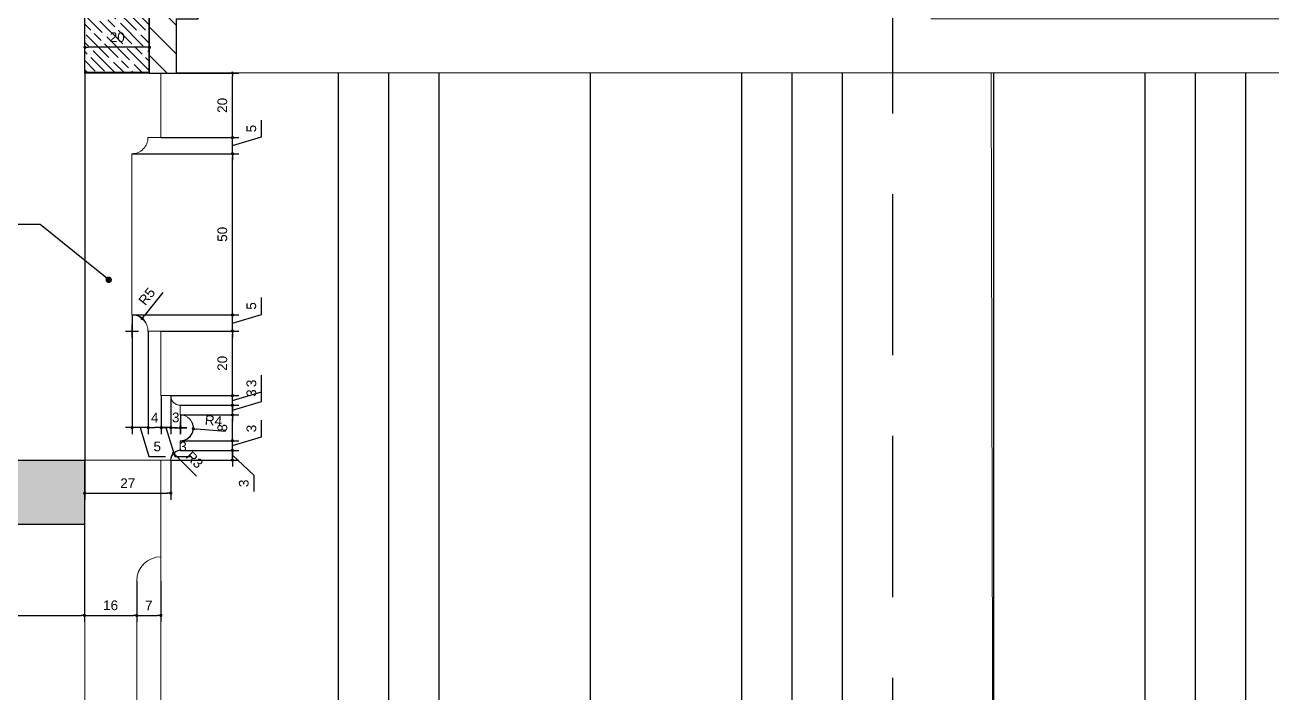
# Model space of a CAD drawing. Header units: inches. Extents: x 274057 to 444617, y 490067 to 635630.
# Drawn here: x 353996.7 to 354383.2, y 494802.5 to 495009.7 of the extents above; entities that cross this region are included whole.
import ezdxf

# ---------------------------------------------------------------- set-up
doc = ezdxf.new("R2010")
doc.units = ezdxf.units.IN
doc.header["$MEASUREMENT"] = 0
doc.linetypes.add('HIDDEN', pattern=[0.375, 0.25, -0.125])
for name, color, linetype in [('CQ curtains and frames', 252, 'Continuous'), ('CQ Grg Gypsum', 41, 'Continuous'), ('CQ PANEL DIMENSION', 1, 'Continuous'), ('CQ Plaster', 1, 'Continuous'), ('CQ spot detail elevation', 1, 'Continuous'), ('CQ SPOT DETAILS', 40, 'Continuous'), ('CQ Wood Section', 60, 'Continuous'), ('CQ_callout', 34, 'Continuous'), ('FURNITURE', 252, 'Continuous'), ('WOOD 01', 34, 'Continuous')]:
    doc.layers.add(name, color=color, linetype=linetype)
for name, color, linetype, lineweight in [('CQ gypsum 2', 42, 'Continuous', 0), ('CQ Gypsum Hatch', 8, 'Continuous', 20), ('CQ wooh hatch', 8, 'HIDDEN', 18)]:
    doc.layers.add(name, color=color, linetype=linetype, lineweight=lineweight)
doc.styles.get("Standard").update_dxf_attribs({"font": 'arial.ttf'})
doc.dimstyles.new('CQ 2', dxfattribs={"dimscale": 0.02, "dimtxt": 150, "dimasz": 50, "dimexe": 100, "dimexo": 0, "dimgap": 80, "dimtad": 1, "dimdec": 0, "dimzin": 0, "dimdsep": 46, "dimtxsty": 'Standard', "dimblk": 'DOT', "dimcen": 100, "dimclrd": 1, "dimclre": 1, "dimclrt": 3, "dimadec": 0, "dimazin": 0, "dimtfac": 1, "dimtdec": 0, "dimtofl": 0, "dimtmove": 0, "dimatfit": 3, "dimfxl": 1, "dimtolj": 1, "dimtzin": 0, "dimlwd": -1, "dimarcsym": 0})
doc.dimstyles.new('CQ 20', dxfattribs={"dimscale": 0.2, "dimtxt": 150, "dimasz": 100, "dimexe": 100, "dimexo": 20, "dimgap": 80, "dimtad": 1, "dimdec": 0, "dimzin": 0, "dimdsep": 46, "dimtxsty": 'Standard', "dimblk": 'DOT', "dimcen": 100, "dimclrd": 1, "dimclre": 1, "dimclrt": 3, "dimadec": 0, "dimazin": 0, "dimtfac": 1, "dimtdec": 0, "dimtofl": 0, "dimtmove": 0, "dimatfit": 3, "dimfxl": 1, "dimtolj": 1, "dimtzin": 0, "dimlwd": -1, "dimarcsym": 0})
doc.dimstyles.get("Standard").update_dxf_attribs({"dimtxt": 0.18, "dimasz": 0.18, "dimexe": 0.18, "dimexo": 0.0625, "dimgap": 0.09, "dimtad": 0, "dimtih": 1, "dimtoh": 1, "dimdec": 4, "dimzin": 0, "dimdsep": 46, "dimtxsty": 'Standard', "dimcen": 0.09, "dimadec": 0, "dimazin": 0, "dimtfac": 1, "dimtdec": 4, "dimtofl": 0, "dimtmove": 0, "dimatfit": 3, "dimfxl": 1, "dimtolj": 1, "dimtzin": 0, "dimarcsym": 0})

# ---------------------------------------------------------------- blocks, each defined once
blk = doc.blocks.new('A$C11B46C9D')
at = {"layer": 'CQ gypsum 2', "lineweight": 0}
for p, q in [((0, 194.66), (223.28, 194.66)), ((0, 182.05), (223.28, 182.05)), ((61.4, 182.05), (61.4, 165.23)), ((161.87, 182.05), (223.28, 182.05)), ((161.87, 182.05), (161.87, 165.23)), ((0, 165.23), (223.28, 165.23)), ((65.59, 165.23), (65.59, 74.15)), ((157.69, 165.23), (157.69, 74.15)), ((161.87, 165.23), (223.28, 165.23)), ((65.59, 155.42), (72.96, 155.42)), ((65.59, 148.45), (72.96, 155.42)), ((72.96, 155.42), (72.96, 74.15)), ((88.92, 155.42), (88.92, 74.15)), ((88.92, 155.42), (96.29, 148.45)), ((88.92, 155.42), (103.66, 155.42)), ((96.29, 148.45), (103.66, 155.42)), ((103.66, 155.42), (103.66, 74.15)), ((119.62, 155.42), (119.62, 74.15)), ((119.62, 155.42), (134.36, 155.42)), ((119.62, 155.42), (126.99, 148.45)), ((126.99, 148.45), (134.36, 155.42)), ((134.36, 155.42), (134.36, 74.15)), ((150.32, 155.42), (150.32, 74.15)), ((150.32, 155.42), (157.69, 148.45)), ((150.32, 155.42), (157.69, 155.42)), ((96.29, 148.45), (96.29, 74.15)), ((126.99, 148.45), (126.99, 74.15)), ((0, 74.15), (223.28, 74.15)), ((0, 59.35), (223.28, 59.35)), ((64.19, 59.35), (64.19, 52.43)), ((159.08, 59.35), (159.08, 52.43)), ((64.19, 52.43), (159.08, 52.43)), ((68.1, 52.43), (65.53, 41.27)), ((77.03, 52.43), (79.6, 41.27)), ((83.73, 52.43), (81.16, 41.27)), ((92.66, 52.43), (95.23, 41.27)), ((99.36, 52.43), (96.79, 41.27)), ((108.29, 52.43), (110.86, 41.27)), ((114.99, 52.43), (112.42, 41.27)), ((123.92, 52.43), (126.49, 41.27)), ((130.62, 52.43), (128.05, 41.27)), ((139.55, 52.43), (142.11, 41.27)), ((146.25, 52.43), (143.68, 41.27)), ((155.18, 52.43), (157.74, 41.27)), ((65.53, 41.27), (79.6, 41.27)), ((81.16, 41.27), (95.23, 41.27)), ((96.79, 41.27), (110.86, 41.27)), ((112.42, 41.27), (126.49, 41.27)), ((128.05, 41.27), (142.11, 41.27)), ((143.68, 41.27), (157.74, 41.27)), ((0, 16.75), (223.28, 16.75)), ((0, 0), (223.28, 0))]:
    blk.add_line(p, q, dxfattribs=at)
at = {"layer": 'CQ gypsum 2', "lineweight": 0, "ltscale": 100}
for p, q in [((61.4, 182.05), (161.87, 182.05)), ((0, 165.23), (61.4, 165.23))]:
    blk.add_line(p, q, dxfattribs=at)
blk = doc.blocks.new('A$C591968EE')
at = {"layer": 'CQ Gypsum Hatch'}
h = blk.add_hatch(dxfattribs=at)
h.set_pattern_fill('ANSI31', color=256, scale=50, angle=90, style=0)
h.set_pattern_definition([(135, (-374960.8784, -519569.8764), (-4.41941738, -4.41941738), [])])
edge = h.paths.add_edge_path()
edge.add_line((16.43, 182.11), (27.6, 182.11))
edge.add_spline(control_points=[(27.6, 182.11), (27.61, 182.89), (27.66, 184.68), (28.97, 187.09), (31.45, 188.51), (33.5, 190.24), (34.66, 192.59), (34.72, 194.06), (34.74, 194.72)], knot_values=[0, 0, 0, 0, 0.103617, 0.238498, 0.342021, 0.484182, 0.592634, 0.680206, 0.680206, 0.680206, 0.680206], degree=3, periodic=0)
edge.add_line((34.74, 194.72), (38.31, 194.72))
edge.add_line((38.31, 194.72), (38.31, 200))
edge.add_line((38.31, 200), (14.39, 200))
edge.add_line((14.39, 200), (0, 177.03))
edge.add_line((0, 177.03), (0, 0))
edge.add_line((0, 0), (8.46, 0))
edge.add_line((8.46, 0), (8.46, 16.81))
edge.add_line((8.46, 16.81), (15.16, 16.81))
edge.add_line((15.16, 16.81), (15.16, 59.41))
edge.add_line((15.16, 59.41), (26.55, 59.41))
edge.add_line((26.55, 59.41), (26.55, 74.21))
edge.add_line((26.55, 74.21), (11.59, 75.78))
edge.add_line((11.59, 75.78), (11.59, 165.29))
edge.add_line((11.59, 165.29), (16.43, 165.29))
edge.add_line((16.43, 165.29), (16.43, 182.11))
at = {"layer": 'CQ Grg Gypsum'}
for p, q in [((14.39, 200), (0, 177.03)), ((38.31, 200), (14.39, 200)), ((38.31, 194.72), (38.31, 200)), ((34.74, 194.72), (38.31, 194.72)), ((16.43, 182.11), (27.6, 182.11)), ((16.43, 165.29), (16.43, 182.11)), ((0, 0), (0, 177.03)), ((11.59, 75.78), (11.59, 165.29)), ((11.59, 165.29), (16.43, 165.29)), ((26.55, 74.21), (11.59, 75.78)), ((26.55, 59.41), (26.55, 74.21)), ((15.16, 59.41), (26.55, 59.41)), ((15.16, 16.81), (15.16, 59.41)), ((21.63, 52.46), (21.63, 59.41)), ((15.16, 52.46), (21.63, 52.46)), ((19.62, 41.25), (19.62, 52.46)), ((15.16, 41.25), (19.62, 41.25)), ((8.46, 16.81), (15.16, 16.81)), ((8.46, 0), (8.46, 16.81)), ((0, 0), (8.46, 0))]:
    blk.add_line(p, q, dxfattribs=at)
blk.add_open_spline([(34.74, 194.72), (34.72, 194.06), (34.66, 192.59), (33.5, 190.24), (31.45, 188.51), (28.97, 187.09), (27.66, 184.68), (27.61, 182.89), (27.6, 182.11)], degree=3, knots=[0, 0, 0, 0, 0.0875721, 0.1960247, 0.3381857, 0.4417085, 0.5765895, 0.6802063, 0.6802063, 0.6802063, 0.6802063], dxfattribs=at)
blk = doc.blocks.new('_Dot')
at = {"color": 0, "linetype": 'ByBlock', "lineweight": -2}
blk.add_line((-0.5, 0), (-1, 0), dxfattribs=at)
at = {"color": 0, "linetype": 'ByBlock', "const_width": 0.5}
blk.add_lwpolyline([(-0.25, 0, 1), (0.25, 0, 1)], format="xyb", close=True, dxfattribs=at)
blk = doc.blocks.new('*D1290')
at = {"layer": 'CQ PANEL DIMENSION', "color": 1, "lineweight": -2, "transparency": 16777216}
for p, q in [((354281.45, 495194.74), (354806.32, 495194.74)), ((353585.88, 492094.74), (354806.32, 492094.74))]:
    blk.add_line(p, q, dxfattribs=at)
at = {"layer": 'CQ PANEL DIMENSION', "color": 1, "transparency": 16777216}
blk.add_line((354786.32, 495174.74), (354786.32, 492114.74), dxfattribs=at)
at = {"layer": 'Defpoints', "color": 0, "transparency": 16777216}
for p in [(354277.45, 495194.74, 0), (353581.88, 492094.74, 0), (354786.32, 492094.74)]:
    blk.add_point(p, dxfattribs=at)
at = {"layer": 'CQ PANEL DIMENSION', "color": 1, "transparency": 16777216, "xscale": 20, "yscale": 20, "zscale": 20}
for p, rotation in [((354786.32, 495194.74), 90), ((354786.32, 492094.74), 270)]:
    blk.add_blockref('_Dot', p, dxfattribs=dict(at, rotation=rotation))
at = {"layer": 'CQ PANEL DIMENSION', "color": 3, "transparency": 16777216, "insert": (354754.99, 493644.74), "char_height": 30, "attachment_point": 5, "rotation": 90}
blk.add_mtext('\\A1;3100', dxfattribs=at)
blk = doc.blocks.new('curtain')
at = {"layer": 'FURNITURE', "lineweight": 0, "elevation": 0}
blk.add_lwpolyline([(-1714.41, -4.16), (-1720.85, 2875.9)], dxfattribs=at)
at = {"layer": 'FURNITURE', "lineweight": 0}
blk.add_open_spline([(-1024.38, 2875.9, 0), (-1038.02, 2299.53, 0), (-1055.2, 1573.05, 0), (-1142.35, 1310.09, 0), (-1331.35, 1151.67, 0), (-1456.82, 997.36, 0), (-1656.73, 1190.94, 0), (-1716.03, 1248.37, 0), (-1672.81, 1199.04, 0), (-1557.4, 1067.36, 0), (-1416.59, 1062.63, 0), (-1234.24, 1127.06, 0), (-1100.51, 1288.88, 0), (-982.95, 1678.71, 0), (-961.53, 2345.09, 0), (-944.46, 2875.9, 0)], degree=3, knots=[276.503384, 276.503384, 276.503384, 276.503384, 756.841523, 881.937441, 1071.680382, 1208.200709, 1265.782785, 1265.782785, 1265.782785, 1339.153287, 1461.665571, 1598.185898, 1787.928839, 1913.024757, 2402.86302, 2402.86302, 2402.86302, 2402.86302], dxfattribs=at)
blk = doc.blocks.new('A$C655D42F9')
at = {"layer": 'CQ wooh hatch'}
h = blk.add_hatch(dxfattribs=at)
h.set_pattern_fill('GOST_WOOD', color=256, angle=45, style=0)
h.set_pattern_definition([(135, (-355860.185, -516399.2827), (4.242640687, 4.242640687), [10, -2]), (135, (-355857.3563, -516399.2827), (4.242640687, 4.242640687), [6, -1.5, 3, -1.5]), (135, (-355853.821, -516399.99), (4.242640687, 4.242640687), [10, -2])])
h.paths.add_polyline_path([(-1795.08, 3100), (-1815.08, 3100), (-1815.08, 2900.13), (-1795.08, 2900.13)])
at = {"layer": 'CQ wooh hatch', "ltscale": 1000}
h = blk.add_hatch(dxfattribs=at)
h.set_pattern_fill('GOST_WOOD', color=256, angle=45, style=0)
h.set_pattern_definition([(135, (-364631.1554, -516399.342), (4.242640687, 4.242640687), [10, -2]), (135, (-364628.327, -516399.342), (4.242640687, 4.242640687), [6, -1.5, 3, -1.5]), (135, (-364624.7914, -516400.049), (4.242640687, 4.242640687), [10, -2])])
h.paths.add_polyline_path([(-1815.08, 2759.96), (-1815.08, 2779.96), (-2215.17, 2779.96), (-2215.17, 874.85), (-2197.24, 874.85), (-2197.17, 2759.96)])
at = {"layer": 'CQ Wood Section', "ltscale": 1000}
for p, q in [((-1795.08, 2900.13, 0.13), (-1815.08, 2900.13, 0.13)), ((-1815.08, 2900.13, 0.13), (-1815.08, 2779.96, 0.13))]:
    blk.add_line(p, q, dxfattribs=at)
at = {"layer": 'CQ Wood Section', "ltscale": 1000, "elevation": 0.13}
blk.add_lwpolyline([(-1795.08, 2900.13), (-1815.08, 2900.13), (-1815.08, 3100), (-1795.08, 3100)], close=True, dxfattribs=at)
blk.add_lwpolyline([(-2197.17, 2759.96), (-2197.24, 874.85), (-2215.17, 874.85), (-2215.17, 2779.96), (-1815.17, 2779.96), (-1815.17, 2779.96), (-1815.17, 2759.96), (-1815.17, 2759.96), (-2197.17, 2759.96)], dxfattribs=at)
at = {"layer": 'WOOD 01', "lineweight": 0, "ltscale": 500}
blk.add_line((-1815.08, 2779.96, 0.13), (-1815.08, 2899.96, 0.13), dxfattribs=at)
at = {"layer": 'WOOD 01', "lineweight": 0, "ltscale": 500, "elevation": 0.13}
for points in [[(-1815.08, 2899.96), (-1791.48, 2899.96)], [(-1815.08, 999.99), (-1815.08, 2779.96), (-1791.48, 2779.96), (-1791.48, 999.99), (-1815.08, 999.99)]]:
    blk.add_lwpolyline(points, dxfattribs=at)
for points in [[(-1791.48, 2899.96), (-1791.48, 2879.96), (-1795.48, 2879.96, -0.414214), (-1800.48, 2874.96), (-1800.48, 2849.96), (-1800.48, 2824.96, -0.414214), (-1795.48, 2819.96), (-1791.48, 2819.96), (-1791.48, 2799.96)], [(-1791.48, 2799.96), (-1788.48, 2799.96, 0.414214), (-1785.48, 2796.96), (-1785.48, 2793.96, -1), (-1785.48, 2785.96), (-1785.48, 2782.96, 0.414214), (-1788.48, 2779.96), (-1791.48, 2779.96)], [(-1791.48, 2749.96, 0.414141), (-1798.98, 2742.46), (-1798.98, 1027.49, 0.414214), (-1791.48, 1019.99, 0.414214)]]:
    blk.add_lwpolyline(points, format="xyb", dxfattribs=at)
blk = doc.blocks.new('*D1906')
at = {"layer": 'CQ SPOT DETAILS', "color": 1, "lineweight": -2, "transparency": 16777216}
for p, q in [((353633.1, 494853.37), (353633.1, 494824.58)), ((354015.1, 494854.76), (354015.1, 494824.58))]:
    blk.add_line(p, q, dxfattribs=at)
at = {"layer": 'CQ SPOT DETAILS', "color": 1, "transparency": 16777216}
blk.add_line((353634.1, 494826.58), (354014.1, 494826.58), dxfattribs=at)
at = {"layer": 'Defpoints', "color": 0, "transparency": 16777216}
for p in [(353633.1, 494853.37), (354015.1, 494854.76), (354015.1, 494826.58)]:
    blk.add_point(p, dxfattribs=at)
at = {"layer": 'CQ SPOT DETAILS', "color": 1, "transparency": 16777216, "rotation": 180}
blk.add_blockref('_Dot', (353633.1, 494826.58), dxfattribs=at)
at = {"layer": 'CQ SPOT DETAILS', "color": 1, "transparency": 16777216}
blk.add_blockref('_Dot', (354015.1, 494826.58), dxfattribs=at)
at = {"layer": 'CQ SPOT DETAILS', "color": 3, "transparency": 16777216, "insert": (353824.1, 494829.71), "char_height": 3, "attachment_point": 5}
blk.add_mtext('\\A1;382', dxfattribs=at)
blk = doc.blocks.new('*D1929')
at = {"layer": 'CQ SPOT DETAILS', "color": 1, "lineweight": -2, "transparency": 16777216}
for p, q in [((354015.18, 494874.76), (354015.18, 494862.48)), ((354041.87, 494874.76), (354041.87, 494862.48))]:
    blk.add_line(p, q, dxfattribs=at)
at = {"layer": 'CQ SPOT DETAILS', "color": 1, "transparency": 16777216}
blk.add_line((354016.18, 494864.48), (354040.87, 494864.48), dxfattribs=at)
at = {"layer": 'Defpoints', "color": 0, "transparency": 16777216}
for p in [(354015.18, 494874.76, -0.09), (354041.87, 494874.76, 0), (354041.87, 494864.48)]:
    blk.add_point(p, dxfattribs=at)
at = {"layer": 'CQ SPOT DETAILS', "color": 1, "transparency": 16777216, "rotation": 180}
blk.add_blockref('_Dot', (354015.18, 494864.48), dxfattribs=at)
at = {"layer": 'CQ SPOT DETAILS', "color": 1, "transparency": 16777216}
blk.add_blockref('_Dot', (354041.87, 494864.48), dxfattribs=at)
at = {"layer": 'CQ SPOT DETAILS', "color": 3, "transparency": 16777216, "insert": (354028.52, 494867.59), "char_height": 3, "attachment_point": 5}
blk.add_mtext('\\A1;27', dxfattribs=at)
blk = doc.blocks.new('*D1931')
at = {"layer": 'CQ SPOT DETAILS', "color": 1, "lineweight": -2, "transparency": 16777216}
for p, q in [((354044.87, 494877.76), (354062.98, 494877.76)), ((354041.87, 494874.76), (354062.98, 494874.76))]:
    blk.add_line(p, q, dxfattribs=at)
at = {"layer": 'CQ SPOT DETAILS', "color": 1, "transparency": 16777216}
for p, q in [((354060.98, 494878.76), (354060.98, 494879.76)), ((354060.98, 494874.76), (354060.98, 494877.76)), ((354060.98, 494876.26), (354067.62, 494870.13)), ((354060.98, 494873.76), (354060.98, 494872.76)), ((354067.62, 494870.13), (354067.62, 494864.97))]:
    blk.add_line(p, q, dxfattribs=at)
at = {"layer": 'Defpoints', "color": 0, "transparency": 16777216}
for p in [(354044.87, 494877.76, 0), (354060.98, 494877.76), (354041.87, 494874.76)]:
    blk.add_point(p, dxfattribs=at)
at = {"layer": 'CQ SPOT DETAILS', "color": 1, "transparency": 16777216}
for p, rotation in [((354060.98, 494877.76), 270), ((354060.98, 494874.76), 90)]:
    blk.add_blockref('_Dot', p, dxfattribs=dict(at, rotation=rotation))
at = {"layer": 'CQ SPOT DETAILS', "color": 3, "transparency": 16777216, "insert": (354064.49, 494867.55), "char_height": 3, "attachment_point": 5, "rotation": 90}
blk.add_mtext('\\A1;3', dxfattribs=at)
blk = doc.blocks.new('*D1932')
at = {"layer": 'CQ SPOT DETAILS', "color": 1, "transparency": 16777216}
for p, q in [((354069.98, 494881.96), (354069.98, 494887.12)), ((354060.98, 494881.76), (354060.98, 494882.76)), ((354060.98, 494879.26), (354069.98, 494881.96)), ((354060.98, 494877.76), (354060.98, 494880.76)), ((354060.98, 494876.76), (354060.98, 494875.76))]:
    blk.add_line(p, q, dxfattribs=at)
at = {"layer": 'CQ SPOT DETAILS', "color": 1, "lineweight": -2, "transparency": 16777216}
for p, q in [((354044.87, 494880.76), (354062.98, 494880.76)), ((354044.87, 494877.76), (354062.98, 494877.76))]:
    blk.add_line(p, q, dxfattribs=at)
at = {"layer": 'Defpoints', "color": 0, "transparency": 16777216}
for p in [(354044.87, 494880.76, 0), (354060.98, 494880.76), (354044.87, 494877.76, 0)]:
    blk.add_point(p, dxfattribs=at)
at = {"layer": 'CQ SPOT DETAILS', "color": 1, "transparency": 16777216}
for p, rotation in [((354060.98, 494880.76), 270), ((354060.98, 494877.76), 90)]:
    blk.add_blockref('_Dot', p, dxfattribs=dict(at, rotation=rotation))
at = {"layer": 'CQ SPOT DETAILS', "color": 3, "transparency": 16777216, "insert": (354066.85, 494884.54), "char_height": 3, "attachment_point": 5, "rotation": 90}
blk.add_mtext('\\A1;3', dxfattribs=at)
blk = doc.blocks.new('*D1933')
at = {"layer": 'CQ SPOT DETAILS', "color": 1, "lineweight": -2, "transparency": 16777216}
for p, q in [((354044.87, 494888.76), (354062.98, 494888.76)), ((354044.87, 494880.76), (354062.98, 494880.76))]:
    blk.add_line(p, q, dxfattribs=at)
at = {"layer": 'CQ SPOT DETAILS', "color": 1, "transparency": 16777216}
blk.add_line((354060.98, 494881.76), (354060.98, 494887.76), dxfattribs=at)
at = {"layer": 'Defpoints', "color": 0, "transparency": 16777216}
for p in [(354044.87, 494888.76), (354060.98, 494888.76), (354044.87, 494880.76, 0)]:
    blk.add_point(p, dxfattribs=at)
at = {"layer": 'CQ SPOT DETAILS', "color": 1, "transparency": 16777216}
for p, rotation in [((354060.98, 494888.76), 90), ((354060.98, 494880.76), 270)]:
    blk.add_blockref('_Dot', p, dxfattribs=dict(at, rotation=rotation))
at = {"layer": 'CQ SPOT DETAILS', "color": 3, "transparency": 16777216, "insert": (354057.85, 494884.76), "char_height": 3, "attachment_point": 5, "rotation": 90}
blk.add_mtext('\\A1;8', dxfattribs=at)
blk = doc.blocks.new('*D1934')
at = {"layer": 'CQ SPOT DETAILS', "color": 1, "transparency": 16777216}
for p, q in [((354069.98, 494892.96), (354069.98, 494898.12)), ((354060.98, 494892.76), (354060.98, 494893.76)), ((354060.98, 494890.26), (354069.98, 494892.96)), ((354060.98, 494888.76), (354060.98, 494891.76)), ((354060.98, 494887.76), (354060.98, 494886.76))]:
    blk.add_line(p, q, dxfattribs=at)
at = {"layer": 'CQ SPOT DETAILS', "color": 1, "lineweight": -2, "transparency": 16777216}
for p, q in [((354044.87, 494891.76), (354062.98, 494891.76)), ((354044.87, 494888.76), (354062.98, 494888.76))]:
    blk.add_line(p, q, dxfattribs=at)
at = {"layer": 'Defpoints', "color": 0, "transparency": 16777216}
for p in [(354044.87, 494891.76, 0), (354044.87, 494888.76), (354060.98, 494891.76)]:
    blk.add_point(p, dxfattribs=at)
at = {"layer": 'CQ SPOT DETAILS', "color": 1, "transparency": 16777216}
for p, rotation in [((354060.98, 494891.76), 270), ((354060.98, 494888.76), 90)]:
    blk.add_blockref('_Dot', p, dxfattribs=dict(at, rotation=rotation))
at = {"layer": 'CQ SPOT DETAILS', "color": 3, "transparency": 16777216, "insert": (354066.85, 494895.54), "char_height": 3, "attachment_point": 5, "rotation": 90}
blk.add_mtext('\\A1;3', dxfattribs=at)
blk = doc.blocks.new('*D1935')
at = {"layer": 'CQ SPOT DETAILS', "color": 1, "transparency": 16777216}
for p, q in [((354069.98, 494895.96), (354069.98, 494901.12)), ((354060.98, 494895.76), (354060.98, 494896.76)), ((354060.98, 494893.26), (354069.98, 494895.96)), ((354060.98, 494891.76), (354060.98, 494894.76)), ((354060.98, 494890.76), (354060.98, 494889.76))]:
    blk.add_line(p, q, dxfattribs=at)
at = {"layer": 'CQ SPOT DETAILS', "color": 1, "lineweight": -2, "transparency": 16777216}
for p, q in [((354041.87, 494894.76), (354062.98, 494894.76)), ((354044.87, 494891.76), (354062.98, 494891.76))]:
    blk.add_line(p, q, dxfattribs=at)
at = {"layer": 'Defpoints', "color": 0, "transparency": 16777216}
for p in [(354041.87, 494894.76), (354060.98, 494894.76), (354044.87, 494891.76, 0)]:
    blk.add_point(p, dxfattribs=at)
at = {"layer": 'CQ SPOT DETAILS', "color": 1, "transparency": 16777216}
for p, rotation in [((354060.98, 494894.76), 270), ((354060.98, 494891.76), 90)]:
    blk.add_blockref('_Dot', p, dxfattribs=dict(at, rotation=rotation))
at = {"layer": 'CQ SPOT DETAILS', "color": 3, "transparency": 16777216, "insert": (354066.85, 494898.54), "char_height": 3, "attachment_point": 5, "rotation": 90}
blk.add_mtext('\\A1;3', dxfattribs=at)
blk = doc.blocks.new('*D1936')
at = {"layer": 'CQ SPOT DETAILS', "color": 1, "lineweight": -2, "transparency": 16777216}
for p, q in [((354038.87, 494914.76), (354062.98, 494914.76)), ((354041.87, 494894.76), (354062.98, 494894.76))]:
    blk.add_line(p, q, dxfattribs=at)
at = {"layer": 'CQ SPOT DETAILS', "color": 1, "transparency": 16777216}
blk.add_line((354060.98, 494895.76), (354060.98, 494913.76), dxfattribs=at)
at = {"layer": 'Defpoints', "color": 0, "transparency": 16777216}
for p in [(354038.87, 494914.76, 0), (354060.98, 494914.76), (354041.87, 494894.76)]:
    blk.add_point(p, dxfattribs=at)
at = {"layer": 'CQ SPOT DETAILS', "color": 1, "transparency": 16777216}
for p, rotation in [((354060.98, 494914.76), 90), ((354060.98, 494894.76), 270)]:
    blk.add_blockref('_Dot', p, dxfattribs=dict(at, rotation=rotation))
at = {"layer": 'CQ SPOT DETAILS', "color": 3, "transparency": 16777216, "insert": (354057.85, 494904.76), "char_height": 3, "attachment_point": 5, "rotation": 90}
blk.add_mtext('\\A1;20', dxfattribs=at)
blk = doc.blocks.new('*D1937')
at = {"layer": 'CQ SPOT DETAILS', "color": 1, "transparency": 16777216}
for p, q in [((354069.96, 494919.95), (354069.96, 494925.14)), ((354060.98, 494920.76), (354060.98, 494921.76)), ((354060.98, 494917.26), (354069.96, 494919.95)), ((354060.98, 494914.76), (354060.98, 494919.76)), ((354060.98, 494913.76), (354060.98, 494912.76))]:
    blk.add_line(p, q, dxfattribs=at)
at = {"layer": 'CQ SPOT DETAILS', "color": 1, "lineweight": -2, "transparency": 16777216}
for p, q in [((354029.87, 494919.76), (354062.98, 494919.76)), ((354038.87, 494914.76), (354062.98, 494914.76))]:
    blk.add_line(p, q, dxfattribs=at)
at = {"layer": 'Defpoints', "color": 0, "transparency": 16777216}
for p in [(354029.87, 494919.76), (354060.98, 494919.76), (354038.87, 494914.76, 0)]:
    blk.add_point(p, dxfattribs=at)
at = {"layer": 'CQ SPOT DETAILS', "color": 1, "transparency": 16777216}
for p, rotation in [((354060.98, 494919.76), 270), ((354060.98, 494914.76), 90)]:
    blk.add_blockref('_Dot', p, dxfattribs=dict(at, rotation=rotation))
at = {"layer": 'CQ SPOT DETAILS', "color": 3, "transparency": 16777216, "insert": (354066.83, 494922.55), "char_height": 3, "attachment_point": 5, "rotation": 90}
blk.add_mtext('\\A1;5', dxfattribs=at)
blk = doc.blocks.new('*D1938')
at = {"layer": 'CQ SPOT DETAILS', "color": 1, "lineweight": -2, "transparency": 16777216}
for p, q in [((354029.87, 494969.76), (354062.98, 494969.76)), ((354029.87, 494919.76), (354062.98, 494919.76))]:
    blk.add_line(p, q, dxfattribs=at)
at = {"layer": 'CQ SPOT DETAILS', "color": 1, "transparency": 16777216}
blk.add_line((354060.98, 494920.76), (354060.98, 494968.76), dxfattribs=at)
at = {"layer": 'Defpoints', "color": 0, "transparency": 16777216}
for p in [(354029.87, 494969.76), (354060.98, 494969.76), (354029.87, 494919.76)]:
    blk.add_point(p, dxfattribs=at)
at = {"layer": 'CQ SPOT DETAILS', "color": 1, "transparency": 16777216}
for p, rotation in [((354060.98, 494969.76), 90), ((354060.98, 494919.76), 270)]:
    blk.add_blockref('_Dot', p, dxfattribs=dict(at, rotation=rotation))
at = {"layer": 'CQ SPOT DETAILS', "color": 3, "transparency": 16777216, "insert": (354057.85, 494944.76), "char_height": 3, "attachment_point": 5, "rotation": 90}
blk.add_mtext('\\A1;50', dxfattribs=at)
blk = doc.blocks.new('*D1939')
at = {"layer": 'CQ SPOT DETAILS', "color": 1, "transparency": 16777216}
for p, q in [((354069.96, 494974.95), (354069.96, 494980.14)), ((354060.98, 494975.76), (354060.98, 494976.76)), ((354060.98, 494972.26), (354069.96, 494974.95)), ((354060.98, 494969.76), (354060.98, 494974.76)), ((354060.98, 494968.76), (354060.98, 494967.76))]:
    blk.add_line(p, q, dxfattribs=at)
at = {"layer": 'CQ SPOT DETAILS', "color": 1, "lineweight": -2, "transparency": 16777216}
for p, q in [((354038.87, 494974.76), (354062.98, 494974.76)), ((354029.87, 494969.76), (354062.98, 494969.76))]:
    blk.add_line(p, q, dxfattribs=at)
at = {"layer": 'Defpoints', "color": 0, "transparency": 16777216}
for p in [(354038.87, 494974.76, 0), (354060.98, 494974.76), (354029.87, 494969.76)]:
    blk.add_point(p, dxfattribs=at)
at = {"layer": 'CQ SPOT DETAILS', "color": 1, "transparency": 16777216}
for p, rotation in [((354060.98, 494974.76), 270), ((354060.98, 494969.76), 90)]:
    blk.add_blockref('_Dot', p, dxfattribs=dict(at, rotation=rotation))
at = {"layer": 'CQ SPOT DETAILS', "color": 3, "transparency": 16777216, "insert": (354066.83, 494977.55), "char_height": 3, "attachment_point": 5, "rotation": 90}
blk.add_mtext('\\A1;5', dxfattribs=at)
blk = doc.blocks.new('*D1940')
at = {"layer": 'CQ SPOT DETAILS', "color": 1, "lineweight": -2, "transparency": 16777216}
for p, q in [((354038.87, 494994.76), (354062.98, 494994.76)), ((354038.87, 494974.76), (354062.98, 494974.76))]:
    blk.add_line(p, q, dxfattribs=at)
at = {"layer": 'CQ SPOT DETAILS', "color": 1, "transparency": 16777216}
blk.add_line((354060.98, 494975.76), (354060.98, 494993.76), dxfattribs=at)
at = {"layer": 'Defpoints', "color": 0, "transparency": 16777216}
for p in [(354038.87, 494994.76), (354060.98, 494994.76), (354038.87, 494974.76, 0)]:
    blk.add_point(p, dxfattribs=at)
at = {"layer": 'CQ SPOT DETAILS', "color": 1, "transparency": 16777216}
for p, rotation in [((354060.98, 494994.76), 90), ((354060.98, 494974.76), 270)]:
    blk.add_blockref('_Dot', p, dxfattribs=dict(at, rotation=rotation))
at = {"layer": 'CQ SPOT DETAILS', "color": 3, "transparency": 16777216, "insert": (354057.85, 494984.76), "char_height": 3, "attachment_point": 5, "rotation": 90}
blk.add_mtext('\\A1;20', dxfattribs=at)
blk = doc.blocks.new('*D1941')
at = {"layer": 'CQ SPOT DETAILS', "color": 1, "lineweight": -2, "transparency": 16777216}
for p, q in [((354041.87, 494894.76), (354041.87, 494882.81)), ((354044.87, 494888.76), (354044.87, 494882.81))]:
    blk.add_line(p, q, dxfattribs=at)
at = {"layer": 'CQ SPOT DETAILS', "color": 1, "transparency": 16777216}
for p, q in [((354040.87, 494884.81), (354039.87, 494884.81)), ((354045.87, 494884.81), (354046.87, 494884.81))]:
    blk.add_line(p, q, dxfattribs=at)
at = {"layer": 'Defpoints', "color": 0, "transparency": 16777216}
for p in [(354041.87, 494894.76), (354044.87, 494888.76), (354041.87, 494884.81)]:
    blk.add_point(p, dxfattribs=at)
at = {"layer": 'CQ SPOT DETAILS', "color": 1, "transparency": 16777216}
blk.add_blockref('_Dot', (354041.87, 494884.81), dxfattribs=at)
at = {"layer": 'CQ SPOT DETAILS', "color": 1, "transparency": 16777216, "rotation": 180}
blk.add_blockref('_Dot', (354044.87, 494884.81), dxfattribs=at)
at = {"layer": 'CQ SPOT DETAILS', "color": 3, "transparency": 16777216, "insert": (354043.38, 494887.97), "char_height": 3, "attachment_point": 5}
blk.add_mtext('\\A1;3', dxfattribs=at)
blk = doc.blocks.new('*D1942')
at = {"layer": 'CQ SPOT DETAILS', "color": 1, "lineweight": -2, "transparency": 16777216}
for p, q in [((354038.87, 494894.76), (354038.87, 494882.81)), ((354041.87, 494894.76), (354041.87, 494882.81))]:
    blk.add_line(p, q, dxfattribs=at)
at = {"layer": 'CQ SPOT DETAILS', "color": 1, "transparency": 16777216}
for p, q in [((354037.87, 494884.81), (354036.87, 494884.81)), ((354041.87, 494884.81), (354038.87, 494884.81)), ((354040.37, 494884.81), (354043.07, 494875.82)), ((354042.87, 494884.81), (354043.87, 494884.81)), ((354043.07, 494875.82), (354048.23, 494875.82))]:
    blk.add_line(p, q, dxfattribs=at)
at = {"layer": 'Defpoints', "color": 0, "transparency": 16777216}
for p in [(354038.87, 494894.76), (354041.87, 494894.76), (354038.87, 494884.81)]:
    blk.add_point(p, dxfattribs=at)
at = {"layer": 'CQ SPOT DETAILS', "color": 1, "transparency": 16777216}
blk.add_blockref('_Dot', (354038.87, 494884.81), dxfattribs=at)
at = {"layer": 'CQ SPOT DETAILS', "color": 1, "transparency": 16777216, "rotation": 180}
blk.add_blockref('_Dot', (354041.87, 494884.81), dxfattribs=at)
at = {"layer": 'CQ SPOT DETAILS', "color": 3, "transparency": 16777216, "insert": (354045.65, 494878.95), "char_height": 3, "attachment_point": 5}
blk.add_mtext('\\A1;3', dxfattribs=at)
blk = doc.blocks.new('*D1943')
at = {"layer": 'CQ SPOT DETAILS', "color": 1, "lineweight": -2, "transparency": 16777216}
for p, q in [((354034.87, 494914.76), (354034.87, 494882.81)), ((354038.87, 494894.76), (354038.87, 494882.81))]:
    blk.add_line(p, q, dxfattribs=at)
at = {"layer": 'CQ SPOT DETAILS', "color": 1, "transparency": 16777216}
for p, q in [((354033.87, 494884.81), (354032.87, 494884.81)), ((354039.87, 494884.81), (354040.87, 494884.81))]:
    blk.add_line(p, q, dxfattribs=at)
at = {"layer": 'Defpoints', "color": 0, "transparency": 16777216}
for p in [(354034.87, 494914.76), (354038.87, 494894.76), (354034.87, 494884.81)]:
    blk.add_point(p, dxfattribs=at)
at = {"layer": 'CQ SPOT DETAILS', "color": 1, "transparency": 16777216}
blk.add_blockref('_Dot', (354034.87, 494884.81), dxfattribs=at)
at = {"layer": 'CQ SPOT DETAILS', "color": 1, "transparency": 16777216, "rotation": 180}
blk.add_blockref('_Dot', (354038.87, 494884.81), dxfattribs=at)
at = {"layer": 'CQ SPOT DETAILS', "color": 3, "transparency": 16777216, "insert": (354036.87, 494887.91), "char_height": 3, "attachment_point": 5}
blk.add_mtext('\\A1;4', dxfattribs=at)
blk = doc.blocks.new('*D1944')
at = {"layer": 'CQ SPOT DETAILS', "color": 1, "lineweight": -2, "transparency": 16777216}
for p, q in [((354029.87, 494919.76), (354029.87, 494882.81)), ((354034.87, 494914.76), (354034.87, 494882.81))]:
    blk.add_line(p, q, dxfattribs=at)
at = {"layer": 'CQ SPOT DETAILS', "color": 1, "transparency": 16777216}
for p, q in [((354028.87, 494884.81), (354027.87, 494884.81)), ((354034.87, 494884.81), (354029.87, 494884.81)), ((354032.37, 494884.81), (354035.06, 494875.84)), ((354035.87, 494884.81), (354036.87, 494884.81)), ((354035.06, 494875.84), (354040.25, 494875.84))]:
    blk.add_line(p, q, dxfattribs=at)
at = {"layer": 'Defpoints', "color": 0, "transparency": 16777216}
for p in [(354029.87, 494919.76), (354034.87, 494914.76), (354029.87, 494884.81)]:
    blk.add_point(p, dxfattribs=at)
at = {"layer": 'CQ SPOT DETAILS', "color": 1, "transparency": 16777216}
blk.add_blockref('_Dot', (354029.87, 494884.81), dxfattribs=at)
at = {"layer": 'CQ SPOT DETAILS', "color": 1, "transparency": 16777216, "rotation": 180}
blk.add_blockref('_Dot', (354034.87, 494884.81), dxfattribs=at)
at = {"layer": 'CQ SPOT DETAILS', "color": 3, "transparency": 16777216, "insert": (354037.66, 494878.96), "char_height": 3, "attachment_point": 5}
blk.add_mtext('\\A1;5', dxfattribs=at)
blk = doc.blocks.new('*D1945')
at = {"layer": 'CQ SPOT DETAILS', "color": 1, "lineweight": -2, "transparency": 16777216}
for p, q in [((354042.87, 494884.76), (354046.87, 494884.76)), ((354044.87, 494882.76), (354044.87, 494886.76))]:
    blk.add_line(p, q, dxfattribs=at)
at = {"layer": 'CQ SPOT DETAILS', "color": 1, "transparency": 16777216}
blk.add_line((354058.85, 494883.63), (354049.85, 494884.36), dxfattribs=at)
at = {"layer": 'CQ SPOT DETAILS', "color": 1, "lineweight": -2, "transparency": 16777216}
blk.add_arc((354044.87, 494884.76), 4, 270, 24.0144, dxfattribs=at)
at = {"layer": 'Defpoints', "color": 0, "transparency": 16777216}
for p in [(354044.87, 494884.76, 0), (354048.85, 494884.44, 0)]:
    blk.add_point(p, dxfattribs=at)
at = {"layer": 'CQ SPOT DETAILS', "color": 1, "transparency": 16777216, "rotation": 175.3661086861574}
blk.add_blockref('_Dot', (354048.85, 494884.44), dxfattribs=at)
at = {"layer": 'CQ SPOT DETAILS', "color": 3, "transparency": 16777216, "insert": (354055.1, 494887.04), "char_height": 3, "attachment_point": 5, "rotation": 355.3661}
blk.add_mtext('\\A1;R4', dxfattribs=at)
blk = doc.blocks.new('*D1946')
at = {"layer": 'CQ SPOT DETAILS', "color": 1, "transparency": 16777216}
blk.add_line((354039.4, 494926.7), (354033.61, 494919.45), dxfattribs=at)
at = {"layer": 'CQ SPOT DETAILS', "color": 1, "lineweight": -2, "transparency": 16777216}
for p, q in [((354029.87, 494912.76), (354029.87, 494916.76)), ((354027.87, 494914.76), (354031.87, 494914.76))]:
    blk.add_line(p, q, dxfattribs=at)
blk.add_arc((354029.87, 494914.76), 5, 28.4629, 90, dxfattribs=at)
at = {"layer": 'Defpoints', "color": 0, "transparency": 16777216}
for p in [(354032.99, 494918.67, 0), (354029.87, 494914.76, 0)]:
    blk.add_point(p, dxfattribs=at)
at = {"layer": 'CQ SPOT DETAILS', "color": 1, "transparency": 16777216, "rotation": 231.3815100038627}
blk.add_blockref('_Dot', (354032.99, 494918.67), dxfattribs=at)
at = {"layer": 'CQ SPOT DETAILS', "color": 3, "transparency": 16777216, "insert": (354034.45, 494925.5), "char_height": 3, "attachment_point": 5, "rotation": 51.3815}
blk.add_mtext('\\A1;R5', dxfattribs=at)
blk = doc.blocks.new('*D1947')
at = {"layer": 'CQ SPOT DETAILS', "color": 1, "transparency": 16777216}
blk.add_line((354049.84, 494869.78), (354043.45, 494876.17), dxfattribs=at)
at = {"layer": 'CQ SPOT DETAILS', "color": 1, "lineweight": -2, "transparency": 16777216}
blk.add_arc((354044.87, 494874.76), 3, 90, 173.1977, dxfattribs=at)
at = {"layer": 'Defpoints', "color": 0, "transparency": 16777216}
for p in [(354042.75, 494876.88, 0), (354044.87, 494874.76, 0)]:
    blk.add_point(p, dxfattribs=at)
at = {"layer": 'CQ SPOT DETAILS', "color": 1, "transparency": 16777216, "rotation": 134.9999999976417}
blk.add_blockref('_Dot', (354042.75, 494876.88), dxfattribs=at)
at = {"layer": 'CQ SPOT DETAILS', "color": 3, "transparency": 16777216, "insert": (354049.22, 494874.84), "char_height": 3, "attachment_point": 5, "rotation": 315}
blk.add_mtext('\\A1;R3', dxfattribs=at)
blk = doc.blocks.new('*D1948')
at = {"layer": 'CQ SPOT DETAILS', "color": 1, "lineweight": -2, "transparency": 16777216}
for p, q in [((354015.26, 494994.76), (354015.26, 495004.75)), ((354035.26, 494994.93), (354035.26, 495004.75))]:
    blk.add_line(p, q, dxfattribs=at)
at = {"layer": 'CQ SPOT DETAILS', "color": 1, "transparency": 16777216}
blk.add_line((354034.26, 495002.75), (354016.26, 495002.75), dxfattribs=at)
at = {"layer": 'Defpoints', "color": 0, "transparency": 16777216}
for p in [(354015.26, 495002.75), (354015.26, 494994.76, 0), (354035.26, 494994.93, 0)]:
    blk.add_point(p, dxfattribs=at)
at = {"layer": 'CQ SPOT DETAILS', "color": 1, "transparency": 16777216, "rotation": 180}
blk.add_blockref('_Dot', (354015.26, 495002.75), dxfattribs=at)
at = {"layer": 'CQ SPOT DETAILS', "color": 1, "transparency": 16777216}
blk.add_blockref('_Dot', (354035.26, 495002.75), dxfattribs=at)
at = {"layer": 'CQ SPOT DETAILS', "color": 3, "transparency": 16777216, "insert": (354025.26, 495005.88), "char_height": 3, "attachment_point": 5}
blk.add_mtext('\\A1;20', dxfattribs=at)
blk = doc.blocks.new('*D1949')
at = {"layer": 'CQ SPOT DETAILS', "color": 1, "lineweight": -2, "transparency": 16777216}
for p, q in [((354015.1, 494854.76), (354015.1, 494824.58)), ((354031.29, 494837.26), (354031.29, 494824.58))]:
    blk.add_line(p, q, dxfattribs=at)
at = {"layer": 'CQ SPOT DETAILS', "color": 1, "transparency": 16777216}
blk.add_line((354016.1, 494826.58), (354030.29, 494826.58), dxfattribs=at)
at = {"layer": 'Defpoints', "color": 0, "transparency": 16777216}
for p in [(354015.1, 494854.76, 0), (354031.29, 494837.26, 0), (354031.29, 494826.58)]:
    blk.add_point(p, dxfattribs=at)
at = {"layer": 'CQ SPOT DETAILS', "color": 1, "transparency": 16777216, "rotation": 180}
blk.add_blockref('_Dot', (354015.1, 494826.58), dxfattribs=at)
at = {"layer": 'CQ SPOT DETAILS', "color": 1, "transparency": 16777216}
blk.add_blockref('_Dot', (354031.29, 494826.58), dxfattribs=at)
at = {"layer": 'CQ SPOT DETAILS', "color": 3, "transparency": 16777216, "insert": (354023.19, 494829.71), "char_height": 3, "attachment_point": 5}
blk.add_mtext('\\A1;16', dxfattribs=at)

msp = doc.modelspace()

# ---------------------------------------------------------------- hatches: boundary and pattern name
at = {"layer": 'CQ curtains and frames', "linetype": 'ByBlock', "ltscale": 200}
h = msp.add_hatch(dxfattribs=at)
h.set_pattern_fill('PLASTI,_O', color=256, scale=500, angle=90)
h.set_pattern_definition([(90, (0, -24304.54), (-125, 8e-15), []), (90, (-15.62, -24304.54), (-125, 8e-15), []), (90, (-31.25, -24304.54), (-125, 8e-15), []), (90, (-78.12, -24304.54), (-125, 8e-15), [])])
edge = h.paths.add_edge_path()
edge.add_line((359636.1, 493216.74), (359636.1, 494854.7))
edge.add_line((359636.1, 494854.7), (359615.1, 494884.7))
edge.add_line((359615.1, 494884.7), (359611.1, 494954.83))
edge.add_line((359611.1, 494954.83), (359625.1, 494974.87))
edge.add_line((359625.1, 494974.87), (359625.1, 494994.74))
edge.add_line((359625.1, 494994.74), (354065.1, 494994.8))
edge.add_line((354065.1, 494994.8), (354065.1, 494974.87))
edge.add_line((354065.1, 494974.87), (354069.1, 494974.87))
edge.add_line((354069.1, 494974.87), (354070.27, 494972.04))
edge.add_line((354070.27, 494972.04), (354073.1, 494970.87))
edge.add_line((354073.1, 494970.87), (354073.1, 494967.87))
edge.add_arc((354073.1, 494964.87), 3, 0, 90, ccw=False)
edge.add_line((354076.1, 494964.87), (354079.1, 494964.87))
edge.add_line((354079.1, 494964.87), (354079.1, 494924.7))
edge.add_line((354079.1, 494924.7), (354076.1, 494924.7))
edge.add_arc((354073.1, 494924.7), 3, 270, 360, ccw=False)
edge.add_line((354073.1, 494921.7), (354073.1, 494918.7))
edge.add_arc((354073.1, 494914.7), 4, 90, 180)
edge.add_line((354069.1, 494914.7), (354065.1, 494914.7))
edge.add_line((354065.1, 494914.7), (354065.1, 494894.7))
edge.add_line((354065.1, 494894.7), (354068.1, 494894.7))
edge.add_arc((354071.1, 494894.7), 3, 180, 270)
edge.add_line((354071.1, 494891.7), (354071.1, 494888.7))
edge.add_arc((354071.1, 494884.7), 4, -90, 90, ccw=False)
edge.add_line((354071.1, 494880.7), (354071.1, 494877.7))
edge.add_arc((354071.1, 494874.7), 3, 90, 180)
edge.add_line((354068.1, 494874.7), (354065.1, 494874.7))
edge.add_line((354065.1, 494874.7), (354065.1, 494853.37))
edge.add_line((354065.1, 494853.37), (354052.04, 494853.37))
edge.add_line((354052.04, 494853.37), (354069.17, 492209.77))
edge.add_line((354069.17, 492209.77), (354295.1, 492209.71))
edge.add_line((354295.1, 492209.71), (354295.1, 494744.74))
edge.add_line((354295.1, 494744.74), (359395.1, 494744.74))
edge.add_line((359395.1, 494744.74), (359394.66, 493216.74))
edge.add_line((359394.66, 493216.74), (359636.1, 493216.88))

# ---------------------------------------------------------------- linework, layer by layer
at = {"layer": 'CQ gypsum 2', "lineweight": 0}
msp.add_line((354043.64, 494994.8, 0.09), (354277.45, 494994.8, 0), dxfattribs=at)
at = {"layer": 'CQ spot detail elevation', "color": 3, "linetype": 'HIDDEN', "ltscale": 200, "elevation": -0.09}
msp.add_lwpolyline([(353172.56, 495257.25), (354265.55, 495257.25), (354265.55, 492060.93), (353172.56, 492060.93)], close=True, dxfattribs=at)

# ---------------------------------------------------------------- block references
at = {"layer": 'CQ curtains and frames'}
msp.add_blockref('curtain', (356016.95, 492118.9, 0), dxfattribs=at)
at = {"layer": 'CQ Grg Gypsum'}
msp.add_blockref('A$C591968EE', (354035.18, 494994.74, 0.09), dxfattribs=at)
at = {"layer": 'CQ gypsum 2'}
msp.add_blockref('A$C11B46C9D', (354277.45, 494994.8, 0), dxfattribs=at)
at = {"layer": 'CQ Plaster'}
msp.add_blockref('A$C655D42F9', (355830.27, 492094.8, -0.13), dxfattribs=at)

# ---------------------------------------------------------------- dimensions: what is measured, and where the dimension line sits
at = {"layer": 'CQ PANEL DIMENSION'}
dim = msp.add_linear_dim(base=(354786.32, 492094.74), p1=(354277.45, 495194.74, 0), p2=(353581.88, 492094.74, 0), angle=90, dimstyle='CQ 20', override={"dimtmove": 1}, dxfattribs=at)
dim.commit()
dim.dimension.update_dxf_attribs({"geometry": '*D1290', "text_midpoint": (354754.99, 493644.74)})
at = {"layer": 'CQ SPOT DETAILS'}
dim = msp.add_linear_dim(base=(354015.26, 495002.75, 0), p1=(354035.26, 494994.93, 0), p2=(354015.26, 494994.76, 0), angle=180, dimstyle='CQ 2', dxfattribs=at)
dim.commit()
dim.dimension.update_dxf_attribs({"geometry": '*D1948', "text_midpoint": (354025.26, 495005.88, 0)})
for base, p1, p2, angle, picture, middle in [((354060.98, 494994.76, 0), (354038.87, 494974.76, 0), (354038.87, 494994.76, 0), 90, '*D1940', (354057.85, 494984.76, 0)), ((354060.98, 494974.76, 0), (354029.87, 494969.76, 0), (354038.87, 494974.76, 0), 90, '*D1939', (354066.83, 494976.55, 0)), ((354060.98, 494969.76, 0), (354029.87, 494919.76, 0), (354029.87, 494969.76, 0), 90, '*D1938', (354057.85, 494944.76, 0)), ((354060.98, 494919.76, 0), (354038.87, 494914.76, 0), (354029.87, 494919.76, 0), 90, '*D1937', (354066.83, 494921.55, 0)), ((354029.87, 494884.81, 0), (354034.87, 494914.76, 0), (354029.87, 494919.76, 0), 180, '*D1944', (354036.66, 494878.96, 0)), ((354060.98, 494914.76, 0), (354041.87, 494894.76, 0), (354038.87, 494914.76, 0), 90, '*D1936', (354057.85, 494904.76, 0)), ((354060.98, 494894.76, 0), (354044.87, 494891.76, 0), (354041.87, 494894.76, 0), 90, '*D1935', (354066.85, 494897.56, 0)), ((354060.98, 494891.76, 0), (354044.87, 494888.76, 0), (354044.87, 494891.76, 0), 90, '*D1934', (354066.85, 494894.56, 0)), ((354038.87, 494884.81, 0), (354041.87, 494894.76, 0), (354038.87, 494894.76, 0), 180, '*D1942', (354044.67, 494878.95, 0)), ((354060.98, 494888.76, 0), (354044.87, 494880.76, 0), (354044.87, 494888.76, 0), 90, '*D1933', (354057.85, 494884.76, 0)), ((354060.98, 494880.76, 0), (354044.87, 494877.76, 0), (354044.87, 494880.76, 0), 90, '*D1932', (354066.85, 494883.56, 0))]:
    dim = msp.add_linear_dim(base=base, p1=p1, p2=p2, angle=angle, dimstyle='CQ 2', override={"dimtmove": 1}, dxfattribs=at)
    dim.commit()
    dim.dimension.update_dxf_attribs({"geometry": picture, "text_midpoint": middle})
for center, mpoint, picture, middle in [((354029.87, 494914.76, 0), (354032.99, 494918.67, 0), '*D1946', (354036.89, 494923.55, 0)), ((354044.87, 494874.76, 0), (354042.75, 494876.88, 0), '*D1947', (354047, 494872.63, 0))]:
    dim = msp.add_radius_dim(center=center, mpoint=mpoint, dimstyle='CQ 2', dxfattribs=at)
    dim.commit()
    dim.dimension.update_dxf_attribs({"geometry": picture, "text_midpoint": middle, "dimtype": 164})
for base, p1, p2, angle, picture, middle in [((354034.87, 494884.81, 0), (354038.87, 494894.76, 0), (354034.87, 494914.76, 0), 180, '*D1943', (354036.87, 494884.81, 0)), ((354041.87, 494884.81, 0), (354044.87, 494888.76, 0), (354041.87, 494894.76, 0), 180, '*D1941', (354043.38, 494884.83, 0)), ((354060.98, 494877.76, 0), (354041.87, 494874.76, 0), (354044.87, 494877.76, 0), 90, '*D1931', (354067.62, 494868.53, 0)), ((354041.87, 494864.48, 0), (354015.18, 494874.76, -0.09), (354041.87, 494874.76, 0), 180, '*D1929', (354028.52, 494864.48, 0))]:
    dim = msp.add_linear_dim(base=base, p1=p1, p2=p2, angle=angle, dimstyle='CQ 2', override={"dimtmove": 1}, dxfattribs=at)
    dim.commit()
    dim.dimension.update_dxf_attribs({"geometry": picture, "text_midpoint": middle, "dimtype": 160})
dim = msp.add_radius_dim(center=(354044.87, 494884.76, 0), mpoint=(354048.85, 494884.44, 0), dimstyle='CQ 2', dxfattribs=at)
dim.commit()
dim.dimension.update_dxf_attribs({"geometry": '*D1945', "text_midpoint": (354055.1, 494887.04, 0)})
for base, p1, p2, picture, middle in [((354015.1, 494826.58, 0), (353633.1, 494853.37, 0), (354015.1, 494854.76, 0), '*D1906', (353824.1, 494829.71, 0)), ((354031.29, 494826.58), (354015.1, 494854.76, 0), (354031.29, 494837.26, 0), '*D1949', (354023.19, 494829.71))]:
    dim = msp.add_linear_dim(base=base, p1=p1, p2=p2, dimstyle='CQ 2', dxfattribs=at)
    dim.commit()
    dim.dimension.update_dxf_attribs({"geometry": picture, "text_midpoint": middle})
msp.add_linear_dim(base=(354038.7881, 494826.5774), p1=(354031.2886, 494837.2613, 0), p2=(354038.7881, 494837.2613), dimstyle='CQ 2', override={"dimtmove": 1}, dxfattribs=at).render()

# ---------------------------------------------------------------- leaders
at = {"layer": 'CQ SPOT DETAILS', "color": 1}
msp.add_leader([(354022.62, 494930.66, 0), (354001.38, 494947.78, 0), (353902.49, 494947.78, 0)], dimstyle='Standard', override={"dimasz": 2, "dimldrblk": 'Dot', "dimfxl": 0.1, "dimarcsym": 2}, dxfattribs=at)
at = {"layer": 'CQ_callout'}
msp.add_leader([(354263.3, 495114.13), (353191.97, 494949.34), (352894.78, 494949.34)], dimstyle='Standard', override={"dimasz": 10, "dimldrblk": 'Dot', "dimfxl": 0.1, "dimarcsym": 2}, dxfattribs=at)

doc.saveas('drawing.dxf')
